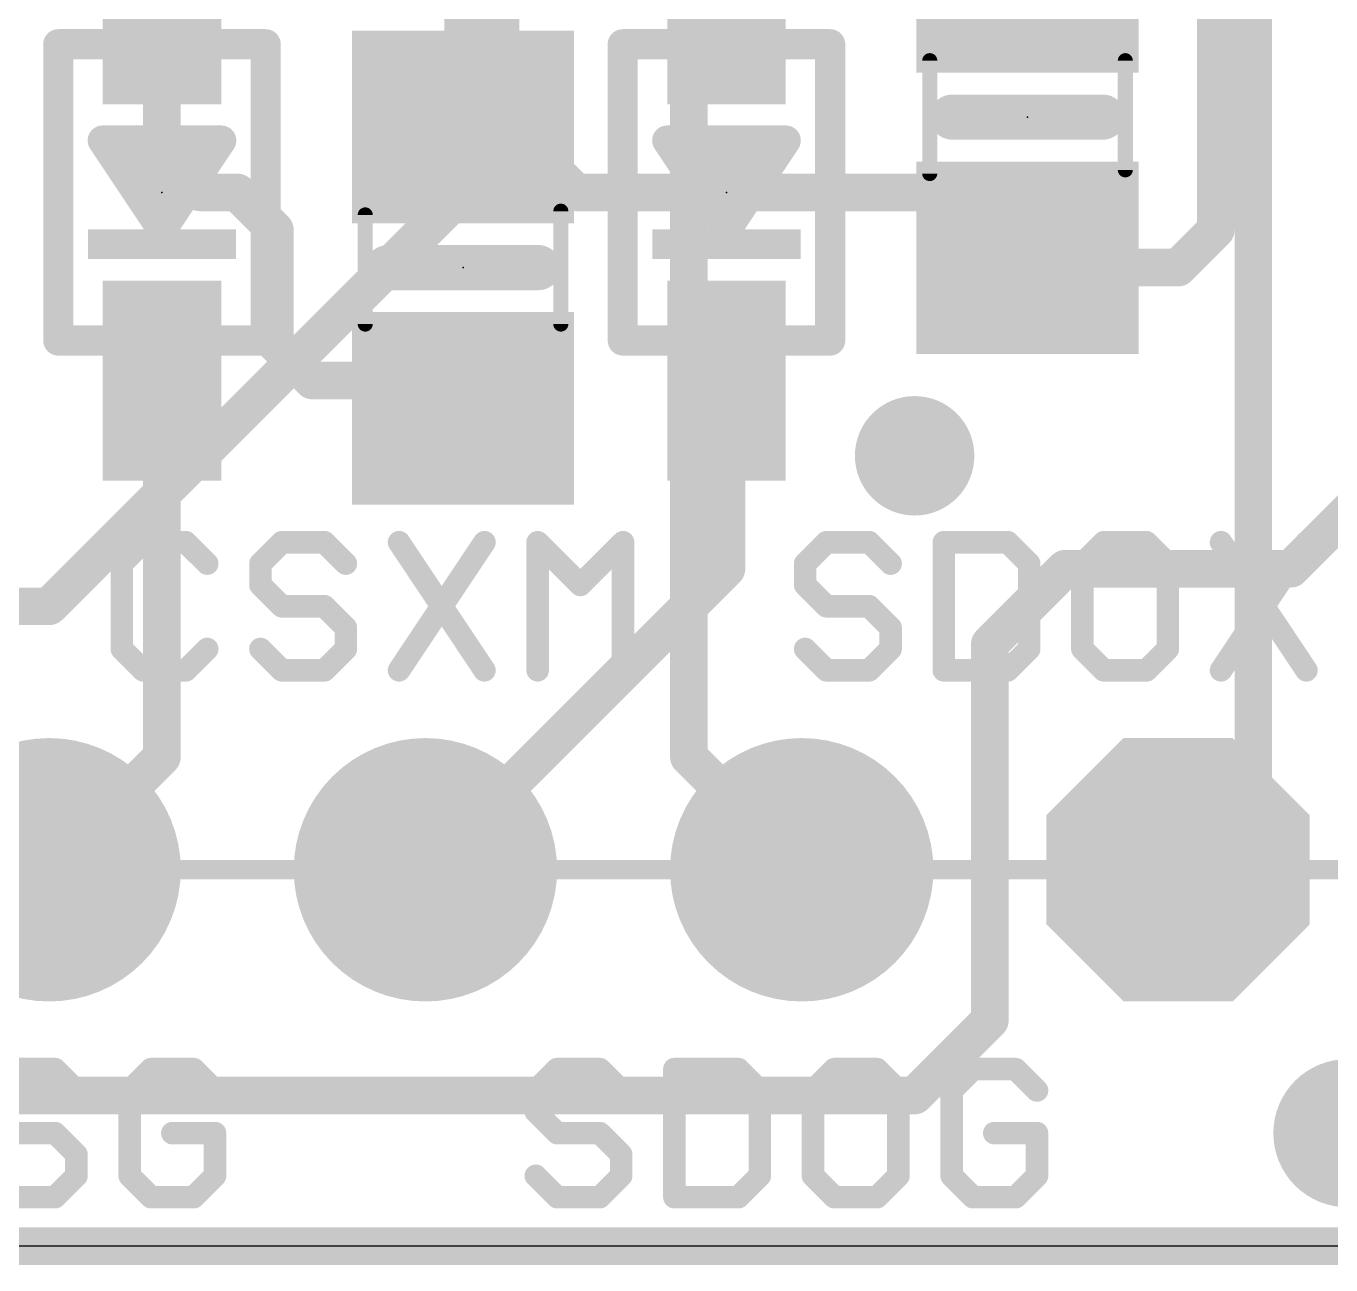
# Model space of a CAD drawing. Extents: x -10.2 to 45.7, y -9.3 to 34.1.
# Drawn here: x 18.89 to 27.7, y -0.13 to 8.23 of the extents above; entities that cross this region are included whole.
import ezdxf

# ---------------------------------------------------------------- set-up
doc = ezdxf.new("R2010")
doc.units = 0
for name, color, linetype in [('1', 12, 'CONTINUOUS'), ('16', 132, 'CONTINUOUS'), ('17', 110, 'CONTINUOUS'), ('18', 110, 'CONTINUOUS'), ('20', 53, 'CONTINUOUS'), ('21', 40, 'CONTINUOUS'), ('23', 53, 'CONTINUOUS'), ('47', 253, 'CONTINUOUS'), ('51', 253, 'CONTINUOUS')]:
    doc.layers.add(name, color=color, linetype=linetype)

# ---------------------------------------------------------------- blocks, each defined once
blk = doc.blocks.new('RECT')
blk.add_solid([(-0.5, -0.5), (0.5, -0.5), (-0.5, 0.5), (0.5, 0.5)])
blk = doc.blocks.new('PIE')
at = {"const_width": 0.5}
blk.add_lwpolyline([(0, -0.25, 1), (0, 0.25, 1), (0, -0.25)], format="xyb", dxfattribs=at)
blk = doc.blocks.new('OCTAGONP')
at = {"const_width": 0.5}
blk.add_lwpolyline([(-0.25, -0.1036), (-0.25, 0.1036), (-0.1036, 0.25), (0.1036, 0.25), (0.25, 0.1036), (0.25, -0.1036), (0.1036, -0.25), (-0.1036, -0.25), (-0.25, -0.1036), (-0.25, 0.1036)], dxfattribs=at)
blk = doc.blocks.new('ROUNDP')
at = {"const_width": 0.5}
blk.add_lwpolyline([(0, -0.25, 1), (0, 0.25, 1), (0, -0.25)], format="xyb", dxfattribs=at)
blk = doc.blocks.new('ROUNDV')
at = {"const_width": 0.5}
blk.add_lwpolyline([(0, -0.25, 1), (0, 0.25, 1), (0, -0.25)], format="xyb", dxfattribs=at)

msp = doc.modelspace()

# ---------------------------------------------------------------- linework, layer by layer
at = {"layer": '1', "const_width": 0.254}
for points in [[(26.924, 9.398), (26.924, 6.858)], [(21.844, 8.89), (21.844, 7.554)], [(19.812, 8.382), (19.812, 7.366)], [(21.844, 7.554), (22.164, 7.554)], [(22.164, 7.554), (22.606, 7.112)], [(19.812, 7.366), (20.066, 7.112)], [(20.066, 7.112), (20.32, 7.112)], [(20.32, 7.112), (20.574, 6.858)], [(22.606, 7.112), (25.212, 7.112)], [(25.212, 7.112), (25.654, 6.67)], [(20.574, 6.858), (20.574, 6.096)], [(26.924, 6.858), (26.67, 6.604)], [(25.72, 6.604), (25.654, 6.67)], [(26.67, 6.604), (25.72, 6.604)], [(27.432, 4.572), (29.083, 6.223)], [(20.574, 6.096), (20.828, 5.842)], [(19.812, 5.842), (19.812, 3.302)], [(20.828, 5.842), (21.656, 5.842)], [(21.656, 5.842), (21.844, 5.654)], [(23.622, 5.842), (23.622, 4.572)], [(23.622, 4.572), (21.59, 2.54)], [(25.4, 4.064), (25.908, 4.572)], [(25.908, 4.572), (27.432, 4.572)], [(25.4, 1.524), (25.4, 4.064)], [(19.812, 3.302), (19.05, 2.54)], [(24.892, 1.016), (25.4, 1.524)], [(15.748, 1.016), (24.892, 1.016)], [(30.48, 0), (2.54, 0)]]:
    msp.add_lwpolyline(points, dxfattribs=at)
at = {"layer": '1', "const_width": 0.127}
for points in [[(21.844, 7.6175, 1), (21.844, 7.4905)], [(22.2089, 7.5989, 1), (22.1191, 7.5091)], [(22.164, 7.4905, 1), (22.164, 7.6175)], [(21.7805, 7.554, 1), (21.9075, 7.554)], [(19.8569, 7.4109, 1), (19.7671, 7.3211)], [(19.7485, 7.366, 1), (19.8755, 7.366)], [(20.066, 7.1755, 1), (20.066, 7.0485)], [(20.3649, 7.1569, 1), (20.2751, 7.0671)], [(20.32, 7.0485, 1), (20.32, 7.1755)], [(22.606, 7.1755, 1), (22.606, 7.0485)], [(25.2569, 7.1569, 1), (25.1671, 7.0671)], [(25.212, 7.0485, 1), (25.212, 7.1755)], [(20.0211, 7.0671, 1), (20.1109, 7.1569)], [(22.5611, 7.0671, 1), (22.6509, 7.1569)], [(20.6375, 6.858, 1), (20.5105, 6.858)], [(20.5291, 6.8131, 1), (20.6189, 6.9029)], [(26.9689, 6.8131, 1), (26.8791, 6.9029)], [(26.8605, 6.858, 1), (26.9875, 6.858)], [(25.6989, 6.7149, 1), (25.6091, 6.6251)], [(25.6091, 6.6251, 1), (25.6989, 6.7149)], [(25.72, 6.6675, 1), (25.72, 6.5405)], [(25.6751, 6.5591, 1), (25.7649, 6.6489)], [(26.6251, 6.6489, 1), (26.7149, 6.5591)], [(26.67, 6.5405, 1), (26.67, 6.6675)], [(20.6189, 6.1409, 1), (20.5291, 6.0511)], [(20.5105, 6.096, 1), (20.6375, 6.096)], [(19.8755, 5.842, 1), (19.7485, 5.842)], [(20.828, 5.9055, 1), (20.828, 5.7785)], [(20.7831, 5.7971, 1), (20.8729, 5.8869)], [(21.7009, 5.8869, 1), (21.6111, 5.7971)], [(21.656, 5.7785, 1), (21.656, 5.9055)], [(23.6855, 5.842, 1), (23.5585, 5.842)], [(21.7991, 5.6091, 1), (21.8889, 5.6989)], [(23.6669, 4.5271, 1), (23.5771, 4.6169)], [(25.908, 4.6355, 1), (25.908, 4.5085)], [(25.9529, 4.5271, 1), (25.8631, 4.6169)], [(27.3871, 4.6169, 1), (27.4769, 4.5271)], [(27.432, 4.5085, 1), (27.432, 4.6355)], [(23.5585, 4.572, 1), (23.6855, 4.572)], [(25.4635, 4.064, 1), (25.3365, 4.064)], [(25.3551, 4.1089, 1), (25.4449, 4.0191)], [(19.7485, 3.302, 1), (19.8755, 3.302)], [(19.8569, 3.2571, 1), (19.7671, 3.3469)], [(19.0051, 2.5849, 1), (19.0949, 2.4951)], [(21.5451, 2.5849, 1), (21.6349, 2.4951)], [(25.3365, 1.524, 1), (25.4635, 1.524)], [(25.4449, 1.4791, 1), (25.3551, 1.5689)], [(24.8471, 1.0609, 1), (24.9369, 0.9711)], [(24.892, 0.9525, 1), (24.892, 1.0795)]]:
    msp.add_lwpolyline(points, format="xyb", dxfattribs=at)
at = {"layer": '16', "const_width": 0.254}
for points in [[(27.178, 14.224), (27.178, 3.048)], [(23.368, 12.7), (23.368, 3.302)], [(22.098, 7.366), (22.098, 12.192)], [(19.05, 4.318), (22.098, 7.366)], [(9.144, 4.318), (19.05, 4.318)], [(23.368, 3.302), (24.13, 2.54)], [(27.178, 3.048), (26.67, 2.54)], [(30.48, 0), (2.54, 0)]]:
    msp.add_lwpolyline(points, dxfattribs=at)
at = {"layer": '16', "const_width": 0.127}
for points in [[(22.1429, 7.3211, 1), (22.0531, 7.4109)], [(22.0345, 7.366, 1), (22.1615, 7.366)], [(19.0051, 4.3629, 1), (19.0949, 4.2731)], [(19.05, 4.2545, 1), (19.05, 4.3815)], [(23.4129, 3.3469, 1), (23.3231, 3.2571)], [(23.3045, 3.302, 1), (23.4315, 3.302)], [(27.2229, 3.0031, 1), (27.1331, 3.0929)], [(27.1145, 3.048, 1), (27.2415, 3.048)], [(24.0851, 2.4951, 1), (24.1749, 2.5849)], [(26.6251, 2.5849, 1), (26.7149, 2.4951)]]:
    msp.add_lwpolyline(points, format="xyb", dxfattribs=at)
at = {"layer": '20'}
msp.add_line((30.48, 0), (2.54, 0), dxfattribs=at)
at = {"layer": '21'}
for points, const_width in [([(19.112, 6.112), (19.112, 8.112)], 0.2032), ([(20.512, 8.112), (20.512, 6.112)], 0.2032), ([(22.922, 6.112), (22.922, 8.112)], 0.2032), ([(24.322, 8.112), (24.322, 6.112)], 0.2032), ([(25.146, 7.62), (26.162, 7.62)], 0.3048), ([(19.812, 6.862), (19.412, 7.462)], 0.2032), ([(19.412, 7.462), (20.212, 7.462)], 0.2032), ([(20.212, 7.462), (19.812, 6.862)], 0.2032), ([(23.622, 6.862), (23.222, 7.462)], 0.2032), ([(23.222, 7.462), (24.022, 7.462)], 0.2032), ([(24.022, 7.462), (23.622, 6.862)], 0.2032), ([(19.812, 7.012), (19.612, 7.312)], 0.2032), ([(19.612, 7.312), (20.012, 7.312)], 0.2032), ([(20.012, 7.312), (19.812, 7.012)], 0.2032), ([(23.622, 7.012), (23.422, 7.312)], 0.2032), ([(23.422, 7.312), (23.822, 7.312)], 0.2032), ([(23.822, 7.312), (23.622, 7.012)], 0.2032), ([(19.7453, 7.112), (19.8787, 7.112)], 0.2032), ([(23.5553, 7.112), (23.6887, 7.112)], 0.2032), ([(22.352, 6.604), (21.336, 6.604)], 0.3048), ([(19.6852, 4.7505), (19.5412, 4.6065)], 0.1524), ([(19.9733, 4.7505), (19.6852, 4.7505)], 0.1524), ([(20.1174, 4.6065), (19.9733, 4.7505)], 0.1524), ([(20.6207, 4.7505), (20.4767, 4.6065)], 0.1524), ([(20.9089, 4.7505), (20.6207, 4.7505)], 0.1524), ([(21.0529, 4.6065), (20.9089, 4.7505)], 0.1524), ([(21.4122, 4.7505), (21.9884, 3.8862)], 0.1524), ([(21.9884, 4.7505), (21.4122, 3.8862)], 0.1524), ([(22.3477, 3.8862), (22.3477, 4.7505)], 0.1524), ([(22.3477, 4.7505), (22.6358, 4.4624)], 0.1524), ([(22.6358, 4.4624), (22.9239, 4.7505)], 0.1524), ([(22.9239, 4.7505), (22.9239, 3.8862)], 0.1524), ([(24.2975, 4.7505), (24.1534, 4.6065)], 0.1524), ([(24.5856, 4.7505), (24.2975, 4.7505)], 0.1524), ([(24.7296, 4.6065), (24.5856, 4.7505)], 0.1524), ([(25.0889, 4.7505), (25.0889, 3.8862)], 0.1524), ([(25.5211, 4.7505), (25.0889, 4.7505)], 0.1524), ([(25.6651, 4.6065), (25.5211, 4.7505)], 0.1524), ([(26.1685, 4.7505), (26.0244, 4.6065)], 0.1524), ([(26.4566, 4.7505), (26.1685, 4.7505)], 0.1524), ([(26.6007, 4.6065), (26.4566, 4.7505)], 0.1524), ([(26.96, 4.7505), (27.5362, 3.8862)], 0.1524), ([(27.5362, 4.7505), (26.96, 3.8862)], 0.1524), ([(19.5412, 4.6065), (19.5412, 4.0303)], 0.1524), ([(20.4767, 4.6065), (20.4767, 4.4624)], 0.1524), ([(24.1534, 4.6065), (24.1534, 4.4624)], 0.1524), ([(25.6651, 4.0303), (25.6651, 4.6065)], 0.1524), ([(26.0244, 4.6065), (26.0244, 4.0303)], 0.1524), ([(26.6007, 4.0303), (26.6007, 4.6065)], 0.1524), ([(20.4767, 4.4624), (20.6207, 4.3184)], 0.1524), ([(24.1534, 4.4624), (24.2975, 4.3184)], 0.1524), ([(20.6207, 4.3184), (20.9089, 4.3184)], 0.1524), ([(20.9089, 4.3184), (21.0529, 4.1743)], 0.1524), ([(24.2975, 4.3184), (24.5856, 4.3184)], 0.1524), ([(24.5856, 4.3184), (24.7296, 4.1743)], 0.1524), ([(21.0529, 4.1743), (21.0529, 4.0303)], 0.1524), ([(24.7296, 4.1743), (24.7296, 4.0303)], 0.1524), ([(19.5412, 4.0303), (19.6852, 3.8862)], 0.1524), ([(19.9733, 3.8862), (20.1174, 4.0303)], 0.1524), ([(20.6207, 3.8862), (20.4767, 4.0303)], 0.1524), ([(21.0529, 4.0303), (20.9089, 3.8862)], 0.1524), ([(24.2975, 3.8862), (24.1534, 4.0303)], 0.1524), ([(24.7296, 4.0303), (24.5856, 3.8862)], 0.1524), ([(25.5211, 3.8862), (25.6651, 4.0303)], 0.1524), ([(26.0244, 4.0303), (26.1685, 3.8862)], 0.1524), ([(26.4566, 3.8862), (26.6007, 4.0303)], 0.1524), ([(19.6852, 3.8862), (19.9733, 3.8862)], 0.1524), ([(20.9089, 3.8862), (20.6207, 3.8862)], 0.1524), ([(24.5856, 3.8862), (24.2975, 3.8862)], 0.1524), ([(25.0889, 3.8862), (25.5211, 3.8862)], 0.1524), ([(26.1685, 3.8862), (26.4566, 3.8862)], 0.1524), ([(19.0906, 1.1945), (18.8025, 1.1945)], 0.1524), ([(19.2347, 1.0505), (19.0906, 1.1945)], 0.1524), ([(19.738, 1.1945), (19.594, 1.0505)], 0.1524), ([(20.0261, 1.1945), (19.738, 1.1945)], 0.1524), ([(20.1702, 1.0505), (20.0261, 1.1945)], 0.1524), ([(22.4792, 1.1945), (22.3352, 1.0505)], 0.1524), ([(22.7673, 1.1945), (22.4792, 1.1945)], 0.1524), ([(22.9114, 1.0505), (22.7673, 1.1945)], 0.1524), ([(23.2707, 1.1945), (23.2707, 0.3302)], 0.1524), ([(23.7028, 1.1945), (23.2707, 1.1945)], 0.1524), ([(23.8469, 1.0505), (23.7028, 1.1945)], 0.1524), ([(24.3503, 1.1945), (24.2062, 1.0505)], 0.1524), ([(24.6384, 1.1945), (24.3503, 1.1945)], 0.1524), ([(24.7824, 1.0505), (24.6384, 1.1945)], 0.1524), ([(25.2858, 1.1945), (25.1417, 1.0505)], 0.1524), ([(25.5739, 1.1945), (25.2858, 1.1945)], 0.1524), ([(25.7179, 1.0505), (25.5739, 1.1945)], 0.1524), ([(19.594, 1.0505), (19.594, 0.4743)], 0.1524), ([(22.3352, 1.0505), (22.3352, 0.9064)], 0.1524), ([(23.8469, 0.4743), (23.8469, 1.0505)], 0.1524), ([(24.2062, 1.0505), (24.2062, 0.4743)], 0.1524), ([(24.7824, 0.4743), (24.7824, 1.0505)], 0.1524), ([(25.1417, 1.0505), (25.1417, 0.4743)], 0.1524), ([(22.3352, 0.9064), (22.4792, 0.7624)], 0.1524), ([(18.8025, 0.7624), (19.0906, 0.7624)], 0.1524), ([(19.0906, 0.7624), (19.2347, 0.6183)], 0.1524), ([(20.1702, 0.7624), (19.8821, 0.7624)], 0.1524), ([(20.1702, 0.4743), (20.1702, 0.7624)], 0.1524), ([(22.4792, 0.7624), (22.7673, 0.7624)], 0.1524), ([(22.7673, 0.7624), (22.9114, 0.6183)], 0.1524), ([(25.7179, 0.7624), (25.4298, 0.7624)], 0.1524), ([(25.7179, 0.4743), (25.7179, 0.7624)], 0.1524), ([(19.2347, 0.6183), (19.2347, 0.4743)], 0.1524), ([(22.9114, 0.6183), (22.9114, 0.4743)], 0.1524), ([(19.2347, 0.4743), (19.0906, 0.3302)], 0.1524), ([(19.594, 0.4743), (19.738, 0.3302)], 0.1524), ([(20.0261, 0.3302), (20.1702, 0.4743)], 0.1524), ([(22.4792, 0.3302), (22.3352, 0.4743)], 0.1524), ([(22.9114, 0.4743), (22.7673, 0.3302)], 0.1524), ([(23.7028, 0.3302), (23.8469, 0.4743)], 0.1524), ([(24.2062, 0.4743), (24.3503, 0.3302)], 0.1524), ([(24.6384, 0.3302), (24.7824, 0.4743)], 0.1524), ([(25.1417, 0.4743), (25.2858, 0.3302)], 0.1524), ([(25.5739, 0.3302), (25.7179, 0.4743)], 0.1524), ([(19.0906, 0.3302), (18.8025, 0.3302)], 0.1524), ([(19.738, 0.3302), (20.0261, 0.3302)], 0.1524), ([(22.7673, 0.3302), (22.4792, 0.3302)], 0.1524), ([(23.2707, 0.3302), (23.7028, 0.3302)], 0.1524), ([(24.3503, 0.3302), (24.6384, 0.3302)], 0.1524), ([(25.2858, 0.3302), (25.5739, 0.3302)], 0.1524)]:
    msp.add_lwpolyline(points, dxfattribs=dict(at, const_width=const_width))
for points, const_width in [([(19.1628, 8.112, 1), (19.0612, 8.112)], 0.1016), ([(20.5628, 8.112, 1), (20.4612, 8.112)], 0.1016), ([(22.9728, 8.112, 1), (22.8712, 8.112)], 0.1016), ([(24.3728, 8.112, 1), (24.2712, 8.112)], 0.1016), ([(25.146, 7.6962, 1), (25.146, 7.5438)], 0.1524), ([(26.162, 7.5438, 1), (26.162, 7.6962)], 0.1524), ([(19.4543, 7.4902, 1), (19.3697, 7.4338)], 0.1016), ([(19.412, 7.5128, 1), (19.412, 7.4112)], 0.1016), ([(20.2543, 7.4338, 1), (20.1697, 7.4902)], 0.1016), ([(20.212, 7.4112, 1), (20.212, 7.5128)], 0.1016), ([(23.2643, 7.4902, 1), (23.1797, 7.4338)], 0.1016), ([(23.222, 7.5128, 1), (23.222, 7.4112)], 0.1016), ([(24.0643, 7.4338, 1), (23.9797, 7.4902)], 0.1016), ([(24.022, 7.4112, 1), (24.022, 7.5128)], 0.1016), ([(19.6543, 7.3402, 1), (19.5697, 7.2838)], 0.1016), ([(19.612, 7.3628, 1), (19.612, 7.2612)], 0.1016), ([(20.0543, 7.2838, 1), (19.9697, 7.3402)], 0.1016), ([(20.012, 7.2612, 1), (20.012, 7.3628)], 0.1016), ([(23.4643, 7.3402, 1), (23.3797, 7.2838)], 0.1016), ([(23.422, 7.3628, 1), (23.422, 7.2612)], 0.1016), ([(23.8643, 7.2838, 1), (23.7797, 7.3402)], 0.1016), ([(23.822, 7.2612, 1), (23.822, 7.3628)], 0.1016), ([(19.7453, 7.1628, 1), (19.7453, 7.0612)], 0.1016), ([(19.8787, 7.0612, 1), (19.8787, 7.1628)], 0.1016), ([(23.5553, 7.1628, 1), (23.5553, 7.0612)], 0.1016), ([(23.6887, 7.0612, 1), (23.6887, 7.1628)], 0.1016), ([(19.7697, 7.0402, 1), (19.8543, 6.9838)], 0.1016), ([(19.7697, 6.9838, 1), (19.8543, 7.0402)], 0.1016), ([(23.5797, 7.0402, 1), (23.6643, 6.9838)], 0.1016), ([(23.5797, 6.9838, 1), (23.6643, 7.0402)], 0.1016), ([(19.7697, 6.8902, 1), (19.8543, 6.8338)], 0.1016), ([(19.7697, 6.8338, 1), (19.8543, 6.8902)], 0.1016), ([(23.5797, 6.8902, 1), (23.6643, 6.8338)], 0.1016), ([(23.5797, 6.8338, 1), (23.6643, 6.8902)], 0.1016), ([(21.336, 6.6802, 1), (21.336, 6.5278)], 0.1524), ([(22.352, 6.5278, 1), (22.352, 6.6802)], 0.1524), ([(19.0612, 6.112, 1), (19.1628, 6.112)], 0.1016), ([(20.4612, 6.112, 1), (20.5628, 6.112)], 0.1016), ([(22.8712, 6.112, 1), (22.9728, 6.112)], 0.1016), ([(24.2712, 6.112, 1), (24.3728, 6.112)], 0.1016), ([(19.6852, 4.7886, 1), (19.6852, 4.7124)], 0.0762), ([(19.7122, 4.7236, 1), (19.6583, 4.7775)], 0.0762), ([(20.0003, 4.7775, 1), (19.9464, 4.7236)], 0.0762), ([(19.9733, 4.7124, 1), (19.9733, 4.7886)], 0.0762), ([(20.6207, 4.7886, 1), (20.6207, 4.7124)], 0.0762), ([(20.6477, 4.7236, 1), (20.5938, 4.7775)], 0.0762), ([(20.9358, 4.7775, 1), (20.8819, 4.7236)], 0.0762), ([(20.9089, 4.7124, 1), (20.9089, 4.7886)], 0.0762), ([(21.4439, 4.7717, 1), (21.3805, 4.7294)], 0.0762), ([(22.0201, 4.7294, 1), (21.9567, 4.7717)], 0.0762), ([(22.3747, 4.7775, 1), (22.3208, 4.7236)], 0.0762), ([(22.3858, 4.7505, 1), (22.3096, 4.7505)], 0.0762), ([(22.962, 4.7505, 1), (22.8858, 4.7505)], 0.0762), ([(22.9509, 4.7236, 1), (22.897, 4.7775)], 0.0762), ([(24.2975, 4.7886, 1), (24.2975, 4.7124)], 0.0762), ([(24.3244, 4.7236, 1), (24.2705, 4.7775)], 0.0762), ([(24.6125, 4.7775, 1), (24.5586, 4.7236)], 0.0762), ([(24.5856, 4.7124, 1), (24.5856, 4.7886)], 0.0762), ([(25.127, 4.7505, 1), (25.0508, 4.7505)], 0.0762), ([(25.0889, 4.7886, 1), (25.0889, 4.7124)], 0.0762), ([(25.548, 4.7775, 1), (25.4941, 4.7236)], 0.0762), ([(25.5211, 4.7124, 1), (25.5211, 4.7886)], 0.0762), ([(26.1685, 4.7886, 1), (26.1685, 4.7124)], 0.0762), ([(26.1954, 4.7236, 1), (26.1416, 4.7775)], 0.0762), ([(26.4835, 4.7775, 1), (26.4297, 4.7236)], 0.0762), ([(26.4566, 4.7124, 1), (26.4566, 4.7886)], 0.0762), ([(26.9917, 4.7717, 1), (26.9283, 4.7294)], 0.0762), ([(27.5679, 4.7294, 1), (27.5045, 4.7717)], 0.0762), ([(19.5142, 4.6334, 1), (19.5681, 4.5795)], 0.0762), ([(19.5793, 4.6065, 1), (19.5031, 4.6065)], 0.0762), ([(20.0904, 4.5795, 1), (20.1443, 4.6334)], 0.0762), ([(20.4497, 4.6334, 1), (20.5036, 4.5795)], 0.0762), ([(20.5148, 4.6065, 1), (20.4386, 4.6065)], 0.0762), ([(21.026, 4.5795, 1), (21.0798, 4.6334)], 0.0762), ([(24.1915, 4.6065, 1), (24.1153, 4.6065)], 0.0762), ([(24.1265, 4.6334, 1), (24.1803, 4.5795)], 0.0762), ([(24.7027, 4.5795, 1), (24.7566, 4.6334)], 0.0762), ([(25.7032, 4.6065, 1), (25.627, 4.6065)], 0.0762), ([(25.6382, 4.5795, 1), (25.6921, 4.6334)], 0.0762), ([(26.0625, 4.6065, 1), (25.9863, 4.6065)], 0.0762), ([(25.9975, 4.6334, 1), (26.0514, 4.5795)], 0.0762), ([(26.6388, 4.6065, 1), (26.5626, 4.6065)], 0.0762), ([(26.5737, 4.5795, 1), (26.6276, 4.6334)], 0.0762), ([(20.5036, 4.4894, 1), (20.4497, 4.4355)], 0.0762), ([(20.4386, 4.4624, 1), (20.5148, 4.4624)], 0.0762), ([(22.6089, 4.4894, 1), (22.6628, 4.4355)], 0.0762), ([(22.6089, 4.4355, 1), (22.6628, 4.4894)], 0.0762), ([(24.1803, 4.4894, 1), (24.1265, 4.4355)], 0.0762), ([(24.1153, 4.4624, 1), (24.1915, 4.4624)], 0.0762), ([(20.6207, 4.3565, 1), (20.6207, 4.2803)], 0.0762), ([(20.5938, 4.2914, 1), (20.6477, 4.3453)], 0.0762), ([(20.9358, 4.3453, 1), (20.8819, 4.2914)], 0.0762), ([(20.9089, 4.2803, 1), (20.9089, 4.3565)], 0.0762), ([(24.2975, 4.3565, 1), (24.2975, 4.2803)], 0.0762), ([(24.2705, 4.2914, 1), (24.3244, 4.3453)], 0.0762), ([(24.6125, 4.3453, 1), (24.5586, 4.2914)], 0.0762), ([(24.5856, 4.2803, 1), (24.5856, 4.3565)], 0.0762), ([(21.091, 4.1743, 1), (21.0148, 4.1743)], 0.0762), ([(21.026, 4.1474, 1), (21.0798, 4.2013)], 0.0762), ([(24.7677, 4.1743, 1), (24.6915, 4.1743)], 0.0762), ([(24.7027, 4.1474, 1), (24.7566, 4.2013)], 0.0762), ([(19.5681, 4.0572, 1), (19.5142, 4.0033)], 0.0762), ([(19.5031, 4.0303, 1), (19.5793, 4.0303)], 0.0762), ([(20.1443, 4.0033, 1), (20.0904, 4.0572)], 0.0762), ([(20.5036, 4.0572, 1), (20.4497, 4.0033)], 0.0762), ([(21.0148, 4.0303, 1), (21.091, 4.0303)], 0.0762), ([(21.0798, 4.0033, 1), (21.026, 4.0572)], 0.0762), ([(24.1803, 4.0572, 1), (24.1265, 4.0033)], 0.0762), ([(24.6915, 4.0303, 1), (24.7677, 4.0303)], 0.0762), ([(24.7566, 4.0033, 1), (24.7027, 4.0572)], 0.0762), ([(25.627, 4.0303, 1), (25.7032, 4.0303)], 0.0762), ([(25.6921, 4.0033, 1), (25.6382, 4.0572)], 0.0762), ([(26.0514, 4.0572, 1), (25.9975, 4.0033)], 0.0762), ([(25.9863, 4.0303, 1), (26.0625, 4.0303)], 0.0762), ([(26.5626, 4.0303, 1), (26.6388, 4.0303)], 0.0762), ([(26.6276, 4.0033, 1), (26.5737, 4.0572)], 0.0762), ([(19.6852, 3.9243, 1), (19.6852, 3.8481)], 0.0762), ([(19.6583, 3.8593, 1), (19.7122, 3.9131)], 0.0762), ([(19.9464, 3.9131, 1), (20.0003, 3.8593)], 0.0762), ([(19.9733, 3.8481, 1), (19.9733, 3.9243)], 0.0762), ([(20.6207, 3.9243, 1), (20.6207, 3.8481)], 0.0762), ([(20.5938, 3.8593, 1), (20.6477, 3.9131)], 0.0762), ([(20.8819, 3.9131, 1), (20.9358, 3.8593)], 0.0762), ([(20.9089, 3.8481, 1), (20.9089, 3.9243)], 0.0762), ([(21.3805, 3.9073, 1), (21.4439, 3.8651)], 0.0762), ([(21.9567, 3.8651, 1), (22.0201, 3.9073)], 0.0762), ([(22.3096, 3.8862, 1), (22.3858, 3.8862)], 0.0762), ([(22.8858, 3.8862, 1), (22.962, 3.8862)], 0.0762), ([(24.2975, 3.9243, 1), (24.2975, 3.8481)], 0.0762), ([(24.2705, 3.8593, 1), (24.3244, 3.9131)], 0.0762), ([(24.5586, 3.9131, 1), (24.6125, 3.8593)], 0.0762), ([(24.5856, 3.8481, 1), (24.5856, 3.9243)], 0.0762), ([(25.0889, 3.9243, 1), (25.0889, 3.8481)], 0.0762), ([(25.0508, 3.8862, 1), (25.127, 3.8862)], 0.0762), ([(25.4941, 3.9131, 1), (25.548, 3.8593)], 0.0762), ([(25.5211, 3.8481, 1), (25.5211, 3.9243)], 0.0762), ([(26.1685, 3.9243, 1), (26.1685, 3.8481)], 0.0762), ([(26.1416, 3.8593, 1), (26.1954, 3.9131)], 0.0762), ([(26.4297, 3.9131, 1), (26.4835, 3.8593)], 0.0762), ([(26.4566, 3.8481, 1), (26.4566, 3.9243)], 0.0762), ([(26.9283, 3.9073, 1), (26.9917, 3.8651)], 0.0762), ([(27.5045, 3.8651, 1), (27.5679, 3.9073)], 0.0762), ([(19.1176, 1.2215, 1), (19.0637, 1.1676)], 0.0762), ([(19.0906, 1.1564, 1), (19.0906, 1.2326)], 0.0762), ([(19.738, 1.2326, 1), (19.738, 1.1564)], 0.0762), ([(19.765, 1.1676, 1), (19.7111, 1.2215)], 0.0762), ([(20.0531, 1.2215, 1), (19.9992, 1.1676)], 0.0762), ([(20.0261, 1.1564, 1), (20.0261, 1.2326)], 0.0762), ([(22.4792, 1.2326, 1), (22.4792, 1.1564)], 0.0762), ([(22.5062, 1.1676, 1), (22.4523, 1.2215)], 0.0762), ([(22.7943, 1.2215, 1), (22.7404, 1.1676)], 0.0762), ([(22.7673, 1.1564, 1), (22.7673, 1.2326)], 0.0762), ([(23.3088, 1.1945, 1), (23.2326, 1.1945)], 0.0762), ([(23.2707, 1.2326, 1), (23.2707, 1.1564)], 0.0762), ([(23.7298, 1.2215, 1), (23.6759, 1.1676)], 0.0762), ([(23.7028, 1.1564, 1), (23.7028, 1.2326)], 0.0762), ([(24.3503, 1.2326, 1), (24.3503, 1.1564)], 0.0762), ([(24.3772, 1.1676, 1), (24.3233, 1.2215)], 0.0762), ([(24.6653, 1.2215, 1), (24.6114, 1.1676)], 0.0762), ([(24.6384, 1.1564, 1), (24.6384, 1.2326)], 0.0762), ([(25.2858, 1.2326, 1), (25.2858, 1.1564)], 0.0762), ([(25.3127, 1.1676, 1), (25.2588, 1.2215)], 0.0762), ([(25.6008, 1.2215, 1), (25.5469, 1.1676)], 0.0762), ([(25.5739, 1.1564, 1), (25.5739, 1.2326)], 0.0762), ([(19.2077, 1.0235, 1), (19.2616, 1.0774)], 0.0762), ([(19.567, 1.0774, 1), (19.6209, 1.0235)], 0.0762), ([(19.6321, 1.0505, 1), (19.5559, 1.0505)], 0.0762), ([(20.1432, 1.0235, 1), (20.1971, 1.0774)], 0.0762), ([(22.3082, 1.0774, 1), (22.3621, 1.0235)], 0.0762), ([(22.3733, 1.0505, 1), (22.2971, 1.0505)], 0.0762), ([(22.8844, 1.0235, 1), (22.9383, 1.0774)], 0.0762), ([(23.885, 1.0505, 1), (23.8088, 1.0505)], 0.0762), ([(23.82, 1.0235, 1), (23.8738, 1.0774)], 0.0762), ([(24.2443, 1.0505, 1), (24.1681, 1.0505)], 0.0762), ([(24.1793, 1.0774, 1), (24.2331, 1.0235)], 0.0762), ([(24.8205, 1.0505, 1), (24.7443, 1.0505)], 0.0762), ([(24.7555, 1.0235, 1), (24.8094, 1.0774)], 0.0762), ([(25.1798, 1.0505, 1), (25.1036, 1.0505)], 0.0762), ([(25.1148, 1.0774, 1), (25.1687, 1.0235)], 0.0762), ([(25.691, 1.0235, 1), (25.7449, 1.0774)], 0.0762), ([(22.3621, 0.9334, 1), (22.3082, 0.8795)], 0.0762), ([(22.2971, 0.9064, 1), (22.3733, 0.9064)], 0.0762), ([(19.1176, 0.7893, 1), (19.0637, 0.7354)], 0.0762), ([(19.0906, 0.7243, 1), (19.0906, 0.8005)], 0.0762), ([(19.8821, 0.8005, 1), (19.8821, 0.7243)], 0.0762), ([(20.2083, 0.7624, 1), (20.1321, 0.7624)], 0.0762), ([(20.1702, 0.7243, 1), (20.1702, 0.8005)], 0.0762), ([(22.4792, 0.8005, 1), (22.4792, 0.7243)], 0.0762), ([(22.4523, 0.7354, 1), (22.5062, 0.7893)], 0.0762), ([(22.7943, 0.7893, 1), (22.7404, 0.7354)], 0.0762), ([(22.7673, 0.7243, 1), (22.7673, 0.8005)], 0.0762), ([(25.4298, 0.8005, 1), (25.4298, 0.7243)], 0.0762), ([(25.756, 0.7624, 1), (25.6798, 0.7624)], 0.0762), ([(25.7179, 0.7243, 1), (25.7179, 0.8005)], 0.0762), ([(19.2728, 0.6183, 1), (19.1966, 0.6183)], 0.0762), ([(19.2077, 0.5914, 1), (19.2616, 0.6453)], 0.0762), ([(22.9495, 0.6183, 1), (22.8733, 0.6183)], 0.0762), ([(22.8844, 0.5914, 1), (22.9383, 0.6453)], 0.0762), ([(19.2616, 0.4473, 1), (19.2077, 0.5012)], 0.0762), ([(19.6209, 0.5012, 1), (19.567, 0.4473)], 0.0762), ([(20.1971, 0.4473, 1), (20.1432, 0.5012)], 0.0762), ([(22.3621, 0.5012, 1), (22.3082, 0.4473)], 0.0762), ([(22.9383, 0.4473, 1), (22.8844, 0.5012)], 0.0762), ([(23.8738, 0.4473, 1), (23.82, 0.5012)], 0.0762), ([(24.2331, 0.5012, 1), (24.1793, 0.4473)], 0.0762), ([(24.8094, 0.4473, 1), (24.7555, 0.5012)], 0.0762), ([(25.1687, 0.5012, 1), (25.1148, 0.4473)], 0.0762), ([(25.7449, 0.4473, 1), (25.691, 0.5012)], 0.0762), ([(19.1966, 0.4743, 1), (19.2728, 0.4743)], 0.0762), ([(19.5559, 0.4743, 1), (19.6321, 0.4743)], 0.0762), ([(20.1321, 0.4743, 1), (20.2083, 0.4743)], 0.0762), ([(22.8733, 0.4743, 1), (22.9495, 0.4743)], 0.0762), ([(23.8088, 0.4743, 1), (23.885, 0.4743)], 0.0762), ([(24.1681, 0.4743, 1), (24.2443, 0.4743)], 0.0762), ([(24.7443, 0.4743, 1), (24.8205, 0.4743)], 0.0762), ([(25.1036, 0.4743, 1), (25.1798, 0.4743)], 0.0762), ([(25.6798, 0.4743, 1), (25.756, 0.4743)], 0.0762), ([(19.0637, 0.3571, 1), (19.1176, 0.3033)], 0.0762), ([(19.0906, 0.2921, 1), (19.0906, 0.3683)], 0.0762), ([(19.738, 0.3683, 1), (19.738, 0.2921)], 0.0762), ([(19.7111, 0.3033, 1), (19.765, 0.3571)], 0.0762), ([(19.9992, 0.3571, 1), (20.0531, 0.3033)], 0.0762), ([(20.0261, 0.2921, 1), (20.0261, 0.3683)], 0.0762), ([(22.4792, 0.3683, 1), (22.4792, 0.2921)], 0.0762), ([(22.4523, 0.3033, 1), (22.5062, 0.3571)], 0.0762), ([(22.7404, 0.3571, 1), (22.7943, 0.3033)], 0.0762), ([(22.7673, 0.2921, 1), (22.7673, 0.3683)], 0.0762), ([(23.2707, 0.3683, 1), (23.2707, 0.2921)], 0.0762), ([(23.2326, 0.3302, 1), (23.3088, 0.3302)], 0.0762), ([(23.6759, 0.3571, 1), (23.7298, 0.3033)], 0.0762), ([(23.7028, 0.2921, 1), (23.7028, 0.3683)], 0.0762), ([(24.3503, 0.3683, 1), (24.3503, 0.2921)], 0.0762), ([(24.3233, 0.3033, 1), (24.3772, 0.3571)], 0.0762), ([(24.6114, 0.3571, 1), (24.6653, 0.3033)], 0.0762), ([(24.6384, 0.2921, 1), (24.6384, 0.3683)], 0.0762), ([(25.2858, 0.3683, 1), (25.2858, 0.2921)], 0.0762), ([(25.2588, 0.3033, 1), (25.3127, 0.3571)], 0.0762), ([(25.5469, 0.3571, 1), (25.6008, 0.3033)], 0.0762), ([(25.5739, 0.2921, 1), (25.5739, 0.3683)], 0.0762)]:
    msp.add_lwpolyline(points, format="xyb", dxfattribs=dict(at, const_width=const_width))
at = {"layer": '23'}
for p in [(25.654, 7.62), (19.812, 7.112), (23.622, 7.112), (21.844, 6.604)]:
    msp.add_point(p, dxfattribs=at)
at = {"layer": '47', "const_width": 0.13}
for points in [[(2.54, 2.54), (40.177, 2.54)], [(11.684, 0), (45.638, 0)]]:
    msp.add_lwpolyline(points, dxfattribs=at)
at = {"layer": '51'}
for points, const_width in [([(19.112, 8.112), (20.512, 8.112)], 0.2032), ([(22.922, 8.112), (24.322, 8.112)], 0.2032), ([(24.994, 7.239), (24.994, 8.001)], 0.1016), ([(26.314, 7.264), (26.314, 8.001)], 0.1016), ([(21.184, 6.96), (21.184, 6.223)], 0.1016), ([(22.504, 6.985), (22.504, 6.223)], 0.1016), ([(20.512, 6.112), (19.112, 6.112)], 0.2032), ([(24.322, 6.112), (22.922, 6.112)], 0.2032)]:
    msp.add_lwpolyline(points, dxfattribs=dict(at, const_width=const_width))
for points, const_width in [([(19.112, 8.1628, 1), (19.112, 8.0612)], 0.1016), ([(20.512, 8.0612, 1), (20.512, 8.1628)], 0.1016), ([(22.922, 8.1628, 1), (22.922, 8.0612)], 0.1016), ([(24.322, 8.0612, 1), (24.322, 8.1628)], 0.1016), ([(25.0194, 8.001, 1), (24.9686, 8.001)], 0.0508), ([(26.3394, 8.001, 1), (26.2886, 8.001)], 0.0508), ([(24.9686, 7.239, 1), (25.0194, 7.239)], 0.0508), ([(26.2886, 7.264, 1), (26.3394, 7.264)], 0.0508), ([(21.2094, 6.96, 1), (21.1586, 6.96)], 0.0508), ([(22.5294, 6.985, 1), (22.4786, 6.985)], 0.0508), ([(19.112, 6.1628, 1), (19.112, 6.0612)], 0.1016), ([(20.512, 6.0612, 1), (20.512, 6.1628)], 0.1016), ([(21.1586, 6.223, 1), (21.2094, 6.223)], 0.0508), ([(22.4786, 6.223, 1), (22.5294, 6.223)], 0.0508), ([(22.922, 6.1628, 1), (22.922, 6.0612)], 0.1016), ([(24.322, 6.0612, 1), (24.322, 6.1628)], 0.1016)]:
    msp.add_lwpolyline(points, format="xyb", dxfattribs=dict(at, const_width=const_width))

# ---------------------------------------------------------------- block references
at = {"layer": '1'}
for p, xscale, yscale, rotation in [((25.654, 8.57), 1.3, 1.5, 90), ((19.812, 8.382), 1.35, 0.8, 90), ((23.622, 8.382), 1.35, 0.8, 90), ((21.844, 7.554), 1.3, 1.5, 270), ((25.654, 6.67), 1.3, 1.5, 90), ((19.812, 5.842), 1.35, 0.8, 90), ((23.622, 5.842), 1.35, 0.8, 90), ((21.844, 5.654), 1.3, 1.5, 270)]:
    msp.add_blockref('RECT', p, dxfattribs=dict(at, xscale=xscale, yscale=yscale, rotation=rotation))
msp.add_blockref('PIE', (27.813, 0.762), dxfattribs=at)
at = {"layer": '17', "xscale": 1.778, "yscale": 1.778, "rotation": 270}
for name, p in [('ROUNDP', (19.05, 2.54)), ('ROUNDP', (19.05, 2.54)), ('ROUNDP', (21.59, 2.54)), ('ROUNDP', (21.59, 2.54)), ('ROUNDP', (24.13, 2.54)), ('ROUNDP', (24.13, 2.54)), ('OCTAGONP', (26.67, 2.54)), ('OCTAGONP', (26.67, 2.54))]:
    msp.add_blockref(name, p, dxfattribs=at)
at = {"layer": '18', "xscale": 0.8064, "yscale": 0.8064}
msp.add_blockref('ROUNDV', (24.892, 5.334), dxfattribs=at)
msp.add_blockref('ROUNDV', (24.892, 5.334), dxfattribs=at)
at = {"layer": '21', "xscale": 0.2, "rotation": 90}
for p in [(19.812, 6.762), (23.622, 6.762)]:
    msp.add_blockref('RECT', p, dxfattribs=at)
at = {"layer": '51'}
for p, xscale, yscale, rotation in [((25.6529, 8.3506), 0.7501, 1.4501, 90), ((21.8452, 7.3212), 0.7501, 1.4501, 270), ((25.6529, 6.9028), 0.7501, 1.4501, 90), ((21.8452, 5.8734), 0.7501, 1.4501, 270), ((19.05, 2.54), 0.508, 0.508, 180), ((21.59, 2.54), 0.508, 0.508, 180), ((24.13, 2.54), 0.508, 0.508, 180), ((26.67, 2.54), 0.508, 0.508, 180)]:
    msp.add_blockref('RECT', p, dxfattribs=dict(at, xscale=xscale, yscale=yscale, rotation=rotation))

doc.saveas('drawing.dxf')
